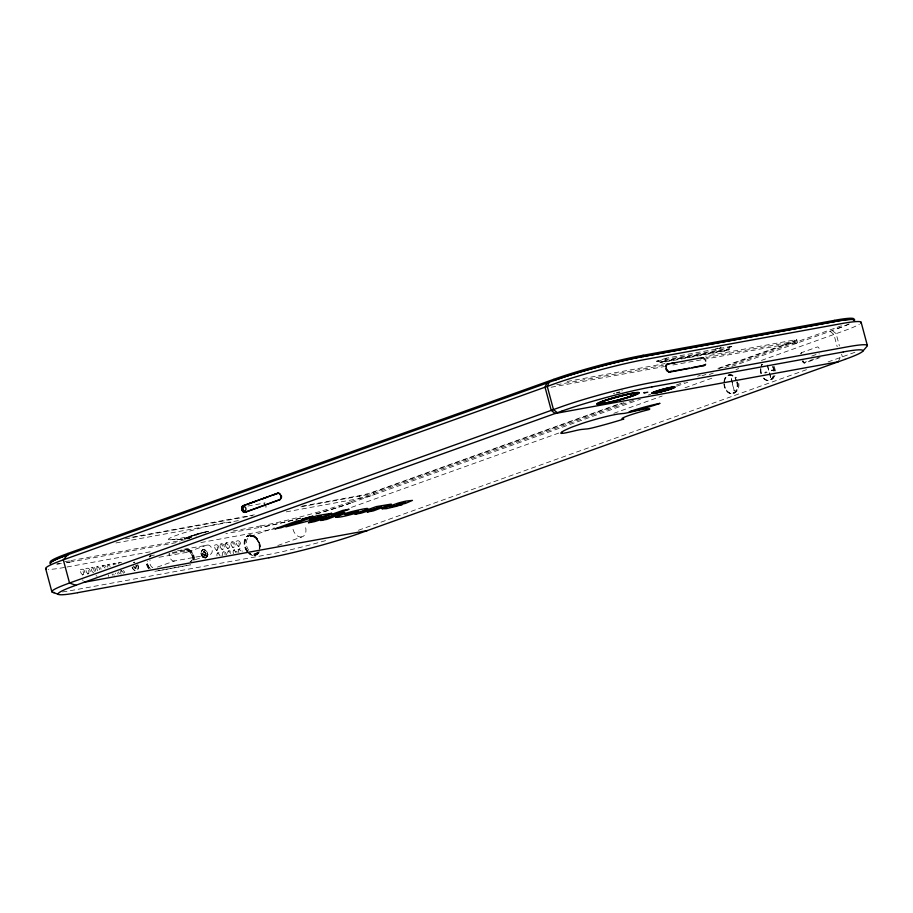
<?xml version="1.0" encoding="UTF-8"?>
<svg xmlns="http://www.w3.org/2000/svg" width="913" height="913" viewBox="0 0 913 913"><rect width="100%" height="100%" fill="white"/><g stroke="black" fill="none" stroke-linecap="round" stroke-linejoin="round"><path stroke-width="0.68" stroke-dasharray="4.57 3.42" d="M94.37 571.47L93.594 568.673L91.688 567.635M800.986 353.867L801.717 352.601L817.249 347.008A1.929 1.358 79.7 0 1 819.029 348.401L819.178 348.378M189.687 538.088A181.813 128.573 70.3 0 1 187.667 538.385L185.887 538.442L187.462 537.746A181.813 127.683 79.7 0 0 193.602 535.623L196.615 534.539A7.601 1.118 -14.5 0 1 199.422 533.728A7.601 1.118 -15.5 0 1 201.328 533.238M774.989 375.494L772.832 378.827L769.636 380.105M185.887 538.442L193.408 535.372A7.829 1.29 -13 0 1 195.679 534.573L195.975 534.47A9.141 1.564 -14.3 0 1 199.342 533.477A9.141 1.564 -15.7 0 1 200.506 533.169M838.225 361.81L840.12 357.622L839.389 354.906M666.285 358.204L656.367 361.228L660.978 361.993L724.568 350.375C726.554 351.026 735.011 345.799 730.172 346.541L666.285 358.204L664.698 360.658L660.019 362.062L661.16 362.666L724.739 351.06L729.43 349.645L728.289 349.04L664.698 360.658L664.881 361.331L729.43 349.645M730.172 346.541L728.471 349.725M660.202 362.746L664.881 361.331M621.799 391.049L622.301 390.502M731.838 346.586L722.08 349.439L656.607 361.297M720.231 347.933L721.156 347.476L720.106 347.545M149.321 556.165L150.691 555.64M159.01 557.261L188.546 552.057A4.93 3.481 70.3 0 1 192.335 556.165A4.93 3.481 70.3 0 1 191.011 561.221L190.052 561.586L210.686 554.168A4.93 3.481 70.3 0 0 212.01 549.112A4.93 3.481 70.3 0 0 208.232 545.004L181.402 549.706M80.355 569.792L81.965 569.21M85.776 568.81L87.386 568.217M91.197 567.818L92.806 567.224M96.618 566.825L98.239 566.231M103.66 565.25L102.975 565.661A2.819 1.986 70.3 0 1 106.102 566.905M102.039 565.832L103.169 565.432M107.46 564.85L109.081 564.257M112.892 563.857L114.502 563.264M83.414 574.631A2.819 1.986 70.3 0 1 80.618 570.876A2.819 1.986 70.3 0 1 84.042 570.248A2.819 1.986 70.3 0 1 83.414 574.631L82.296 575.03C84.989 574.151 82.775 569.141 80.835 569.609M184.928 538.704A7.293 0.593 -15 0 1 186.263 537.666L194.903 534.767A7.612 0.628 -15 0 1 203.861 532.37L205.425 532.45M119.923 562.271L118.701 562.693L119.729 562.865M88.846 573.638A2.819 1.986 70.3 0 1 86.039 569.883A2.819 1.986 70.3 0 1 89.463 569.256A2.819 1.986 70.3 0 1 88.846 573.638L87.716 574.037C90.398 573.227 88.219 568.194 86.256 568.616M134.131 562.317L133.891 562.397A4.223 2.99 70.3 0 1 134.69 562.397M120.493 571.002L121.612 570.591A2.819 1.986 70.3 0 0 120.915 571.458M136.459 565.261L136.585 566.699L136.459 565.261L135.501 565.432M134.976 568.274L134.873 566.973L134.976 568.274C137.361 568.856 134.93 565.09 135.957 568.103M194.332 560.023A8.16 5.775 70.3 0 0 187.77 549.147L185.784 549.306L187.302 549.306A8.16 5.775 70.3 0 1 193.853 560.194M193.761 559.737A7.395 5.227 70.3 0 0 186.423 549.888L185.955 550.048A7.395 5.227 70.3 0 1 191.913 553.575A7.395 5.227 70.3 0 1 192.86 561.529M207.171 545.004L187.496 552.057L186.126 550.881L168.426 554.111M214.429 545.312L216.05 544.719M221.471 543.737L220.25 544.148L222.247 545.175L223.034 547.298L221.791 549.558L223.411 548.964M157.401 567.087L174.463 560.97L209.728 554.533M226.892 542.744L225.671 543.167L228.067 544.833L228.433 547.035L227.223 548.565L228.341 548.165A2.819 1.986 70.3 0 0 228.969 543.783A2.819 1.986 70.3 0 0 225.545 544.41L224.415 544.81M204.135 554.328L204.227 555.629L204.135 554.328L202.891 554.59L202.526 553.232L203.542 553.05L203.382 551.486L204.364 551.304L204.763 552.787L204.364 551.304M246.967 551.589A10.557 7.464 70.3 0 1 249.283 535.166L249.751 535.007M232.313 541.751L231.103 542.174L233.1 543.201L233.888 545.323L232.644 547.583L234.253 546.99M247.138 551.384A10.214 7.224 70.3 0 1 249.375 535.509L249.842 535.338A10.214 7.224 70.3 0 1 259.988 548.953M202.526 553.232L203.77 552.97L203.382 551.486M302.249 506.099L359.482 495.645A10.248 0.845 -15 0 0 373.474 491.89L621.433 403.032M717.938 368.441L794.333 341.063A9.221 0.753 -15 0 0 794.013 340.047L705.658 356.173M236.125 541.352L237.734 540.758M248.69 550.288A8.925 6.311 70.3 0 1 250.641 536.399L274.493 527.851M205.482 552.696L206.087 553.963L205.482 552.696L204.523 552.867M623.967 402.644L366.866 494.789L298.471 507.274M697.612 376.247L700.294 375.289M719.033 368.567L795.36 341.222L706.034 357.531M202.891 554.59L202.766 553.152M633.417 400.396L350.113 501.922L350.444 503.143L640.447 399.209M648.184 395.101L650.866 394.142M676.373 385.001L684.43 382.113M701.892 375.848L705.92 374.41M724.717 367.677L836.148 327.733M205.22 555.458C204.192 552.445 206.623 556.211 204.227 555.629M217.499 550.14A2.819 1.986 70.3 0 1 214.703 546.385A2.819 1.986 70.3 0 1 218.116 545.769A2.819 1.986 70.3 0 1 217.499 550.14L216.37 550.55C219.131 549.5 216.815 544.787 214.92 545.129M676.704 386.21L687.831 382.205M709.287 374.513L713.304 373.075M731.747 366.49L836.844 328.885M218.23 552.856C215.297 553.278 220.101 553.54 219.668 555.675M205.334 557.889A4.223 2.99 70.3 0 0 206.258 551.315A4.223 2.99 70.3 0 0 201.134 552.251A4.223 2.99 70.3 0 0 205.334 557.889L205.562 557.797A4.223 2.99 70.3 0 0 206.486 551.235A4.223 2.99 70.3 0 0 201.374 552.171A4.223 2.99 70.3 0 0 205.562 557.797M205.608 557.957A4.382 3.093 70.3 0 1 201.248 552.114A4.382 3.093 70.3 0 1 206.566 551.144A4.382 3.093 70.3 0 1 205.608 557.957L205.368 558.037A4.382 3.093 70.3 0 0 206.543 551.532A4.382 3.093 70.3 0 0 201.168 551.543A4.382 3.093 70.3 0 0 204.535 558.037M226.47 554.933A2.819 1.986 70.3 0 0 223.651 551.863C220.718 552.285 225.534 552.548 225.089 554.682M239.195 546.179A2.819 1.986 70.3 0 1 236.399 542.425A2.819 1.986 70.3 0 1 239.811 541.808A2.819 1.986 70.3 0 1 239.195 546.179L238.065 546.59C240.69 545.848 238.658 540.77 236.615 541.169M229.072 550.87C226.139 551.304 230.955 551.555 230.51 553.689M558.836 433.036L352.19 507.092A67.151 5.501 -15 0 1 349.793 507.948M613.844 413.315L662.153 396.014M684.967 387.831L713.144 377.731M735.958 369.56L738.64 368.601M761.453 360.418L843.156 331.145A66.307 5.432 -15 0 0 859.338 324.263M234.493 549.888C231.571 550.311 236.376 550.562 235.931 552.707M239.914 548.896L238.704 549.318L241.089 550.984M237.905 549.843L239.023 549.432M235.805 551.954L236.935 551.543M732.1 382.73L731.119 377.149L734.235 390.878L732.42 384.099M255.252 553.598L259.224 552.171M277.78 545.518L301.632 536.97A8.925 6.311 70.3 0 0 304.771 525.055M770.572 377.377L769.031 371.614L765.003 373.052L764.82 372.367L768.849 370.94L767.262 365.189M811.737 356.093L818.345 353.719M803.018 360.589A1.758 1.233 79.7 0 0 804.73 362.313L818.573 357.462M820.045 357.565L804.832 363.02A2.613 1.837 79.7 0 1 802.413 361.126L802.561 361.103M770.526 377.377L769.454 371.454L773.482 370.016C769.351 369.776 768.529 373.257 767.73 365.017M358.398 530.27L809.26 368.692M828.045 361.959L849.364 354.312A66.307 5.432 -15 0 0 857.239 351.345M191.296 537.186L185.213 538.225A7.27 0.673 -9.8 0 0 184.346 538.716L184.951 538.807M719.535 348.161L714.365 349.291L717.675 348.104M619.585 391.848L616.48 392.75M613.342 393.526L614.86 393.172M202.743 532.93L204.729 532.553M567.156 381.463L664.984 363.602M556.69 384.795L664.162 365.177M551.121 387.238L664.527 366.524M672.938 364.995L702.337 359.631M703.74 359.368L794.744 342.752A9.221 0.753 -15 0 1 795.063 343.779L794.333 341.063M728.346 375.46L733.31 375.289L736.54 377.788M804.73 362.313L805.369 362.199M733.071 393.104C738.275 392.693 739.804 386.016 738.491 381.817M247.891 506.042L265.112 502.903M131.951 537.198L256.188 514.51M125.389 538.875L252.41 515.685M115.917 542.961L240.165 520.273M286.226 511.862L360.213 498.361A10.248 0.845 -15 0 0 374.204 494.606L373.474 491.89M208.21 531.389L205.63 531.857A9.176 0.753 -15 0 0 193.111 535.212L193.168 535.463M185.898 538.271L191.365 537.415M185.362 538.659A7.293 0.593 -15 0 0 186.514 538.476L189.059 538.008M185.43 539.686L69.536 560.844L69.867 562.066M232.906 531.012L260.833 525.911L261.164 527.132L225.922 533.626M69.514 562.191L180.169 541.923M67.037 566.984L150.702 551.714M200.894 542.55L260.856 531.594A67.151 5.501 -15 0 0 274.505 528.832M150.223 555.8L154.331 555.058M177.579 550.813L186.263 549.147M172.295 552.548L186.423 549.888M203.143 551.566L204.124 551.384M204.763 552.787L205.722 552.616M134.873 566.973L133.629 567.235L133.503 565.798M135.626 566.87L136.824 566.619M204.889 554.225L206.087 553.963M135.204 568.194L136.197 568.012M154.902 571.333L190.463 564.839L155.803 571.253M107.951 564.656L110.245 566.345M113.372 563.675L115.278 564.713M97.109 566.642L99.015 567.681L99.802 569.803M187.142 538.841L189.47 538.487M188.329 538.419L186.514 538.476M190.018 538.168L185.932 538.738L189.493 538.293M169.681 539.777L184.791 539.126M191.525 537.221L187.462 537.746M177.59 539.663L180.215 539.492M180.089 539.492L182.44 539.343M186.126 550.881L187.416 550.881A6.528 4.622 70.3 0 1 192.654 559.589M174.463 560.97L173.402 560.97A4.93 3.481 70.3 0 1 169.727 553.324M120.881 570.83L122.433 571.355L123.54 573.227M804.593 363.066L802.71 361.091M196.729 535.942L193.408 535.372L195.291 535.874M658.193 361.103L661.16 362.666M253.255 536.502L254.076 536.981M832.279 330.529L836.125 333.656L839.412 345.924M830.054 331.316L833.911 334.455L837.198 346.723M117.457 572.839L118.119 574.22M112.037 573.832L112.698 575.201M774.292 366.512L775.502 371.02M105.098 568.069L102.975 565.661A2.819 1.986 70.3 0 0 103.043 569.621M841.615 354.107L842.345 356.835M796.787 339.853L797.505 342.569M794.013 340.047L794.744 342.752M724.568 350.375L724.739 351.06M359.482 495.645L360.213 498.361M238.921 552.65A2.819 1.986 70.3 0 1 239.663 548.964A2.819 1.986 70.3 0 1 242.618 551.247M222.658 555.629A2.819 1.986 70.3 0 1 223.651 551.863M228.341 548.165A2.819 1.986 70.3 0 1 225.545 544.41M227.702 553.232A2.819 1.986 70.3 0 1 229.334 550.847A2.819 1.986 70.3 0 1 231.765 553.221M233.5 553.643A2.819 1.986 70.3 0 1 234.242 549.957A2.819 1.986 70.3 0 1 237.197 552.239M216.986 555.926A2.819 1.986 70.3 0 1 218.492 552.833A2.819 1.986 70.3 0 1 221.049 555.914M257.865 553.198A10.214 7.224 70.3 0 1 248.815 553.21M249.375 535.509A10.214 7.224 70.3 0 1 259.52 549.124M773.3 375.928A9.267 6.505 79.7 0 1 763.097 377.56M761.077 373.394A9.267 6.505 79.7 0 1 760.712 368.647M761.202 366.444A9.267 6.505 79.7 0 1 762.093 364.572M772.581 366.741A9.267 6.505 79.7 0 1 773.825 371.363M736.802 382.102A9.164 6.437 79.7 0 1 732.249 393.309A9.164 6.437 79.7 0 1 724.203 384.111M724.249 381.771A9.164 6.437 79.7 0 1 729.156 375.254A9.164 6.437 79.7 0 1 735.981 379.888M208.552 531.286A32.377 2.648 -15 0 1 203.2 532.804M200.483 533.546A32.377 2.648 -15 0 1 168.414 539.4A32.377 2.648 -15 0 1 198.886 528.479A32.377 2.648 -15 0 1 230.955 522.624M137.555 564.896A4.223 2.99 70.3 0 1 136.448 570.431A4.223 2.99 70.3 0 1 132.02 567.007M121.109 574.163A2.819 1.986 70.3 0 1 120.756 572.074M123.187 570.591A2.819 1.986 70.3 0 1 124.796 572.759M93.731 572.645A2.819 1.986 70.3 0 1 91.448 569.119A2.819 1.986 70.3 0 1 94.073 567.509A2.819 1.986 70.3 0 1 95.443 571.595M62.415 591.932A67.071 5.501 -15 0 0 71.853 590.414L267.064 554.773A67.151 5.501 -15 0 0 328.691 539.72M64.446 567.464A67.071 5.501 -15 0 1 48.263 569.358M818.984 353.742A1.758 1.233 79.7 0 1 819.303 353.924M800.735 353.742A1.963 1.381 79.7 0 1 801.568 352.623M350.638 503.109A66.147 5.421 -15 0 1 314.471 514.418A65.645 5.375 -15 0 0 350.295 503.166M300.251 518.264A66.147 5.421 -15 0 1 260.684 527.303M115.312 573.752A2.819 1.986 70.3 0 1 115.335 573.067M118.291 571.937A2.819 1.986 70.3 0 1 119.375 573.752M97.611 570.614A2.819 1.986 70.3 0 1 97.988 566.311A2.819 1.986 70.3 0 1 101.058 569.301M118.576 563.937A2.819 1.986 70.3 0 1 121.532 562.819M107.837 567.327A2.819 1.986 70.3 0 1 108.83 564.325A2.819 1.986 70.3 0 1 111.523 565.912M113.155 564.93A2.819 1.986 70.3 0 1 116.111 563.8M108.282 575.042A2.819 1.986 70.3 0 1 108.658 576.445M113.703 574.049A2.819 1.986 70.3 0 1 114.079 575.452M152.768 567.703A4.93 3.481 70.3 0 1 150.052 560.365M150.325 568.685A6.528 4.622 70.3 0 1 147.564 561.233M266.55 506.761A2.111 1.484 79.7 0 1 265.055 506.726M264.485 503.428A2.111 1.484 79.7 0 1 264.77 503.097M96.07 575.544A2.819 1.986 70.3 0 1 97.063 576.4M148.83 568.023A7.395 5.227 70.3 0 1 146.867 562.716M149.184 557.021A7.395 5.227 70.3 0 1 150.462 556.531M83.151 581.102A2.819 1.986 70.3 0 1 82.775 579.698M257.649 552.901A9.838 6.95 70.3 0 1 248.941 552.924M247.32 551.155A9.838 6.95 70.3 0 1 249.477 535.863A9.838 6.95 70.3 0 1 259.246 548.975M258.071 551.874A8.925 6.311 70.3 0 1 253.552 553.598M250.641 536.399A8.925 6.311 70.3 0 1 259.52 548.302M258.333 553.027A10.214 7.224 70.3 0 1 249.283 553.038M247.606 551.212A10.214 7.224 70.3 0 1 249.842 535.338M258.539 553.289A10.557 7.464 70.3 0 1 249.181 553.312M247.434 551.418A10.557 7.464 70.3 0 1 248.815 535.269A10.557 7.464 70.3 0 1 260.331 546.488M149.31 567.852A7.395 5.227 70.3 0 1 147.392 560.742M149.652 556.85A7.395 5.227 70.3 0 1 150.93 556.359M148.465 568.479A8.16 5.775 70.3 0 1 146.297 562.625M148.933 568.308A8.16 5.775 70.3 0 1 146.765 562.454M849.227 323.967A65.314 5.352 -15 0 1 836.696 328.908M737.578 381.908A9.587 6.733 79.7 0 1 732.819 393.64A9.587 6.733 79.7 0 1 724.397 384.008M724.431 381.554A9.587 6.733 79.7 0 1 735.49 377.594M774.007 376.008A9.587 6.733 79.7 0 1 763.451 377.697M761.362 373.383A9.587 6.733 79.7 0 1 760.974 368.464M761.476 366.181A9.587 6.733 79.7 0 1 762.401 364.241M773.265 366.501A9.587 6.733 79.7 0 1 774.544 371.271M773.505 376.099A9.587 6.733 79.7 0 1 762.96 377.788M760.86 373.474A9.587 6.733 79.7 0 1 760.483 368.555M760.986 366.273A9.587 6.733 79.7 0 1 761.91 364.333M772.775 366.592A9.587 6.733 79.7 0 1 774.053 371.363M841.421 325.77A64.812 5.307 -15 0 1 836 327.767M69.365 562.237A66.078 5.41 -15 0 1 66.478 562.75M61.331 563.538A66.078 5.41 -15 0 1 56.458 564.108M349.964 501.956A65.645 5.375 -15 0 1 260.684 525.968M69.388 560.902A65.576 5.375 -15 0 1 63.864 561.826M205.448 532.142A7.829 1.29 -17 0 0 203.063 532.587L202.754 532.644A9.141 1.564 -15.7 0 0 201.647 532.895M616.515 393.149A14.482 1.187 -15 0 1 620.144 392.213M848.782 324.069A64.812 5.307 -15 0 1 836.331 328.977M300.674 518.116A65.645 5.375 -15 0 1 261.015 527.189M69.719 562.111A65.576 5.375 -15 0 1 66.843 562.613M59.516 563.698A65.576 5.375 -15 0 1 56.903 563.972M259.166 551.566A10.557 7.464 70.3 0 1 248.713 553.472M249.283 535.166A10.557 7.464 70.3 0 1 259.783 549.249M737.088 381.999A9.587 6.733 79.7 0 1 732.329 393.731A9.587 6.733 79.7 0 1 723.895 384.099M723.941 381.645A9.587 6.733 79.7 0 1 729.088 374.832A9.587 6.733 79.7 0 1 736.232 379.682M137.863 564.759A4.348 3.07 70.3 0 1 136.722 570.454A4.348 3.07 70.3 0 1 132.168 566.939M133.344 562.488A4.348 3.07 70.3 0 1 134.919 562.203M301.632 536.97A8.925 6.311 70.3 0 1 292.696 527.258M230.966 543.418A2.819 1.986 70.3 0 0 233.762 547.172A2.819 1.986 70.3 0 0 234.39 542.801A2.819 1.986 70.3 0 0 230.966 543.418M220.124 545.403A2.819 1.986 70.3 0 0 222.92 549.158A2.819 1.986 70.3 0 0 223.537 544.776A2.819 1.986 70.3 0 0 220.124 545.403"/><path stroke-width="1.37" d="M546.933 383.015L545.038 387.203L551.258 410.371L555.104 413.509L838.225 361.81M549.158 382.216L547.264 386.404L553.472 409.583L557.329 412.71M862.58 351.437L867.008 346.312A66.307 5.432 -15 0 0 847.047 346.917L651.836 382.558A65.873 5.398 -15 0 0 560.502 407.061L69.536 583.019A67.071 5.501 -15 0 0 54.472 592.537M245.677 512.033L244.547 512.227A3.378 2.374 79.7 0 1 242.036 509.682A3.378 2.374 79.7 0 1 242.858 505.928L278.043 493.1L242.79 505.779A3.561 2.499 79.7 0 0 241.911 509.716A3.561 2.499 79.7 0 0 244.558 512.398L245.711 512.204M245.186 512.125L279.914 499.548A3.378 2.374 79.7 0 0 280.736 495.805A3.378 2.374 79.7 0 0 278.225 493.26L272.827 495.154M245.22 512.296L279.994 499.708A3.561 2.499 79.7 0 0 280.862 495.759A3.561 2.499 79.7 0 0 278.214 493.077L277.552 493.18M704.79 359.197A4.234 2.99 70.3 0 0 702.485 357.622L666.958 364.196A4.234 2.99 70.3 0 0 665.908 365.497M553.757 379.306L67.71 553.495L68.041 554.705M554.077 380.516L67.676 554.784L63.317 559.84A67.071 5.501 -15 0 0 46.415 569.13M247.868 504.102L255.754 501.271M261.004 499.388L267.577 497.037M669.183 363.762L667.78 364.264A3.869 2.739 70.3 0 0 665.931 366.558M701.298 358.147L702.713 357.645M671.181 371.214L669.777 371.717A3.869 2.739 70.3 0 1 666.068 368.487M669.857 372.07L704.596 365.508A4.234 2.99 70.3 0 0 705.635 364.207M561.894 411.078L75.836 585.267L69.536 583.019L63.317 559.84L554.294 383.882A65.873 5.398 -15 0 1 645.628 359.391L840.827 323.738A66.307 5.432 -15 0 1 860.799 323.134M692.122 367.642L704.71 365.097M358.957 533.569L845.016 359.38M647.774 392.179L643.962 392.978M644.007 392.613L645.274 392.533M658.992 392.156L657.748 392.442A12.052 0.993 -15 0 1 655.294 392.944M643.026 355.317L834.334 320.383M643.688 356.412L835.007 321.479M643.357 356.526L834.653 321.604M671.865 363.157L674.661 362.644M671.968 363.5L674.764 362.986M671.181 371.465L689.338 368.144M651.859 386.907L843.178 351.973M84.281 582.243L367.403 530.544M77.673 592.685L269.004 557.74M670.325 371.899L669.537 371.899A4.234 2.99 70.3 0 1 666.285 368.361A4.234 2.99 70.3 0 1 667.426 364.025M52.623 592.309L58.923 594.5M861.142 322.3L867.35 345.479M45.65 568.594L51.858 591.772M553.894 380.55A64.891 5.318 -15 0 1 643.836 356.355M243.189 511.234A3.561 2.499 79.7 0 1 242.413 509.625M243.28 505.688A3.561 2.499 79.7 0 0 242.459 506.955A3.378 2.374 79.7 0 1 243.36 505.848M673.532 387.831A12.052 0.993 -15 0 0 666.034 388.345L663.009 389.121A12.052 0.993 -15 0 0 653.377 393.241M671.751 388.527A12.052 0.993 -15 0 1 663.603 391.004M662.598 391.278A12.052 0.993 -15 0 1 660.59 391.78M562.066 411.044A64.891 5.318 -15 0 1 652.008 386.85M243.269 511.109A3.378 2.374 79.7 0 1 242.527 509.591M281.227 495.713A3.378 2.374 79.7 0 1 281.375 496.592M281.352 495.668A3.561 2.499 79.7 0 1 281.489 497.505M321.319 516.884A67.151 5.501 -15 0 1 310.614 519.896M843.327 351.916A65.314 5.352 -15 0 1 844.867 359.402M77.537 592.731A66.078 5.41 -15 0 1 75.996 585.244M358.809 533.603A66.147 5.421 -15 0 1 268.856 557.797M553.906 379.272A64.389 5.273 -15 0 1 643.186 355.26M599.613 402.838A19.538 1.598 -15 0 1 629.719 393.925A19.538 1.598 -15 0 1 626.364 397.589A19.538 1.598 -15 0 1 599.088 403.409M835.155 321.422A65.314 5.352 -15 0 1 854.785 320.109M50.74 564.006A66.078 5.41 -15 0 1 67.824 554.75M834.482 320.326A64.812 5.307 -15 0 1 853.575 319.858M50.9 562.659A65.576 5.375 -15 0 1 67.859 553.461M834.813 321.547A64.812 5.307 -15 0 1 854.294 320.246M555.366 380.082A64.389 5.273 -15 0 1 643.505 356.481M50.923 562.511A65.576 5.375 -15 0 1 68.19 554.682M705.35 360.121A4.234 2.99 70.3 0 1 705.738 361.16M669.069 372.07A4.234 2.99 70.3 0 1 668.248 371.796M667.46 371.26A4.234 2.99 70.3 0 1 666.193 369.571M704.516 364.858A3.869 2.739 70.3 0 1 703.295 365.599M335.801 517.215C342.797 518.778 393.423 501.442 350.991 511.771A18.226 1.495 -15 0 0 343.368 514.11L335.801 517.215M334.706 515.217L320.623 520.524L326.831 519.394L344.737 512.615A8.491 0.696 -15 0 0 342.021 512.786L333.211 514.955L349.074 509.26L342.877 510.39L308.377 522.761L314.574 521.631L334.706 515.217M381.246 506.726L367.197 512.022L373.406 510.881L391.3 504.113L376.259 506.612L354.94 514.259L361.149 513.129L381.246 506.726M331.602 513.323L317.781 518.584A10.054 0.822 -15 0 1 309.621 520.661L285.826 526.881L317.176 515.64L331.602 513.323M382.113 508.746L386.222 508.689L395.854 506.43L402.428 504.444L389.805 506.898L405.452 503.405L412.459 500.404L406.182 501.077A11.618 0.947 -15 0 0 398.194 503.063L382.113 508.746M562.237 431.803L560.981 432.865A16.856 1.381 -15 0 0 561.689 433.378A20.132 1.655 -15 0 0 563.31 433.253A13.056 1.073 -15 0 0 566.562 432.682A47.362 3.88 -15 0 0 575.498 430.639A11.276 0.924 -15 0 1 581.786 429.418A38.757 3.173 -15 0 0 582.289 429.384L582.654 429.35A38.757 3.173 -15 0 0 584.035 429.201A102.507 8.4 -15 0 1 586.876 428.939A9.347 0.765 -15 0 0 593.952 427.512A48.674 3.983 -15 0 0 623.853 419.021A23.27 1.906 -15 0 1 626.991 416.145A23.27 1.906 -15 0 1 649.097 409.572A16.286 1.335 -15 0 0 649.508 408.807A25.518 2.088 -15 0 0 643.802 409.298A35.801 2.933 -15 0 0 639.34 410.12A14.094 1.153 -15 0 0 634.295 411.238A24.115 1.974 -15 0 1 627.026 412.881A11.39 0.936 -15 0 1 622.666 413.521L618.341 414.011A22.072 1.803 -15 0 0 605.034 416.842A30.163 2.477 -15 0 0 591.955 420.379A27.675 2.271 -15 0 0 580.497 424.02L573.832 426.405A27.538 2.26 -15 0 0 570.054 427.9A143.478 11.755 -15 0 0 565.01 430.183A42.306 3.469 -15 0 0 562.237 431.803M405.463 502.173L396.927 504.204L405.463 502.173M312.874 516.222L301.963 519.269L312.874 516.222M357.953 511.212L345.205 514.727L357.953 511.212M321.376 516.21L309.496 519.577L321.376 516.21M296.132 521.243L274.813 528.889L281.01 527.76L302.329 520.113L296.132 521.243M603.436 403.557A21.821 1.792 -15 0 0 638.449 393.332A21.821 1.792 -15 0 0 611.984 398.159A21.821 1.792 -15 0 0 603.436 403.557M243.086 507.719A2.111 1.484 79.7 0 0 244.627 510.892A2.111 1.484 79.7 0 0 245.677 507.788A2.111 1.484 79.7 0 0 243.086 507.719M655.351 393.138A12.052 0.993 -15 0 0 674.684 387.5A12.052 0.993 -15 0 0 660.065 390.171A12.052 0.993 -15 0 0 655.351 393.138M605.011 403.215A19.538 1.598 -15 0 0 636.361 394.062A19.538 1.598 -15 0 0 612.669 398.388A19.538 1.598 -15 0 0 605.011 403.215M603.493 403.751A21.821 1.792 -15 0 0 638.507 393.537A21.821 1.792 -15 0 0 612.041 398.365A21.821 1.792 -15 0 0 603.493 403.751M656.379 392.773A10.488 0.856 -15 0 0 673.212 387.854A10.488 0.856 -15 0 0 660.498 390.182A10.488 0.856 -15 0 0 656.379 392.773M659.768 403.386A23.578 1.929 -15 0 0 629.148 411.82A21.821 1.792 -15 0 0 659.768 403.386"/></g></svg>
